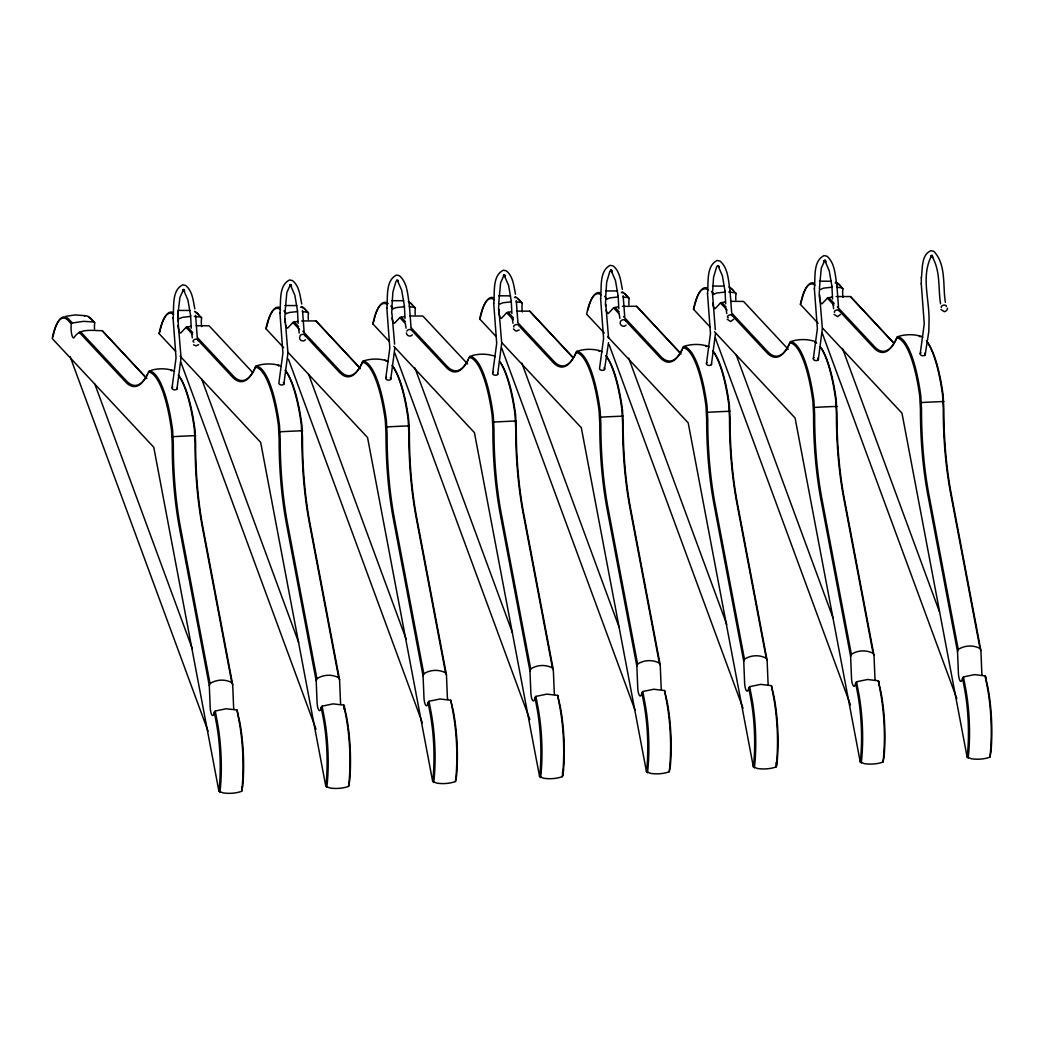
<?xml version="1.0" encoding="UTF-8"?>
<svg xmlns="http://www.w3.org/2000/svg" width="1044" height="1044" viewBox="0 0 1044 1044"><rect width="100%" height="100%" fill="white"/><g stroke="black" fill="none" stroke-linecap="round" stroke-linejoin="round"><path stroke-width="1.5" d="M172.051 387.585L176.044 357.935L173.056 317.833M283.276 382.509A2.584 1.449 11 0 1 283.903 383.265A2.584 1.605 13 0 1 281.997 384.962A2.584 1.67 6.4 0 1 278.905 383.487A2.584 1.514 4.7 0 1 278.931 382.704L282.924 353.055L279.936 312.952M385.823 377.837L389.817 348.03L386.828 308.084M492.716 372.969L496.696 343.306L493.721 303.204M603.941 367.893A2.584 1.449 11 0 1 604.567 368.649A2.584 1.605 13 0 1 602.649 370.333A2.584 1.67 6.4 0 1 599.556 368.871A2.584 1.514 4.7 0 1 599.595 368.088L603.589 338.439L600.6 298.336M706.488 363.221L710.468 333.558L707.493 293.455M813.367 358.34L817.361 328.69L814.372 288.588M920.26 353.472L924.253 323.81L921.265 283.707M174.57 371.338A90.097 22.798 87.4 0 0 172.717 370.333L167.862 369.276A41.812 39.737 50.5 0 0 152.163 369.994L148.496 372.016L150.166 372.421A89.027 22.537 87.4 0 1 171.555 430.519L172.247 443.831A125.371 31.725 87.4 0 0 179.633 529.034L209.309 685.712L210.222 707.976A8.639 2.192 87.4 0 0 212.115 715.231A8.639 2.192 87.4 0 0 214.294 712.217L215.234 711.016L226.222 708.745L236.988 710.024L239.65 721.378A66.986 16.952 87.4 0 1 242.756 786.067L241.699 791.287L238.815 792.174A37.728 31.803 21.6 0 1 223.116 792.892L218.927 791.248L153.768 447.263L52.2 338.504L52.918 335.15A66.986 16.952 87.4 0 1 68.291 320.612L71.318 323.966A8.639 2.192 87.4 0 0 71.553 333.532A8.639 2.192 87.4 0 0 73.915 337.838C79.657 327.803 92.59 330.804 102.195 330.674L146.904 378.528M178.067 317.989L178.159 311.778L178.25 323.888L181.043 357.701M179.02 376.036A89.027 22.537 87.4 0 1 194.941 429.449L195.619 442.76A125.371 31.725 87.4 0 0 203.019 527.964L232.695 684.642L233.595 706.905A8.639 2.192 87.4 0 0 233.83 709.085M197.042 339.143L232.29 376.884A125.371 31.725 87.4 0 0 253.875 370.359L255.375 367.149L257.046 367.54A89.027 22.537 87.4 0 1 278.448 425.639L279.126 438.963A125.371 31.725 87.4 0 0 286.513 524.153L316.188 680.832L317.102 703.095A8.639 2.192 87.4 0 0 319.007 710.351A8.639 2.192 87.4 0 0 321.187 707.336L322.113 706.149L333.114 703.878L343.881 705.144L346.53 716.51A66.986 16.952 87.4 0 1 349.636 781.199L348.592 786.406L345.708 787.293A37.728 31.803 21.6 0 1 329.995 788.011L325.819 786.38L260.661 442.382L180.064 356.095M285.899 371.155A89.027 22.537 87.4 0 1 301.833 424.582L302.512 437.893A125.371 31.725 87.4 0 0 309.898 523.096L339.574 679.774L340.488 702.038A8.639 2.192 87.4 0 0 340.722 704.217M303.921 334.276L339.169 372.016A125.371 31.725 87.4 0 0 360.754 365.491L362.268 362.268L363.938 362.673A89.027 22.537 87.4 0 1 385.34 420.771L386.019 434.082A125.371 31.725 87.4 0 0 393.405 519.286L423.081 675.964L423.994 698.227A8.639 2.192 87.4 0 0 425.887 705.483A8.639 2.192 87.4 0 0 428.066 702.468L429.006 701.268L439.994 698.997L450.76 700.276L453.422 711.63A66.986 16.952 87.4 0 1 456.528 776.318L455.471 781.538L452.587 782.426A37.728 31.803 21.6 0 1 436.888 783.144L432.699 781.512L367.553 437.514L288.053 352.402M392.792 366.287A89.027 22.537 87.4 0 1 408.713 419.701L409.405 433.012A125.371 31.725 87.4 0 0 416.791 518.216L446.467 674.894L447.367 697.157A8.639 2.192 87.4 0 0 447.615 699.336M495.234 356.722A90.097 22.798 87.4 0 0 493.381 355.704L488.527 354.66A41.812 39.737 50.5 0 0 472.815 355.378L469.161 357.4L470.831 357.792A89.027 22.537 87.4 0 1 492.22 415.89L492.898 429.214A125.371 31.725 87.4 0 0 500.298 514.405L529.974 671.083L530.874 693.346A8.639 2.192 87.4 0 0 532.779 700.602A8.639 2.192 87.4 0 0 534.959 697.588L535.898 696.4L546.886 694.129L557.653 695.408L560.315 706.762A66.986 16.952 87.4 0 1 563.408 771.451L562.364 776.658L559.48 777.545A37.728 31.803 21.6 0 1 543.767 778.263L539.591 776.632L474.433 432.634L393.836 346.347M499.684 361.407A89.027 22.537 87.4 0 1 515.606 414.833L516.284 428.144A125.371 31.725 87.4 0 0 523.67 513.348L553.346 670.026L554.26 692.289A8.639 2.192 87.4 0 0 554.494 694.469M519.899 326.876L552.942 362.268A125.371 31.725 87.4 0 0 574.526 355.743L576.04 352.52L577.71 352.924A89.027 22.537 87.4 0 1 599.112 411.023L599.791 424.334A125.371 31.725 87.4 0 0 607.177 509.537L636.853 666.216L637.767 688.479A8.639 2.192 87.4 0 0 639.672 695.735A8.639 2.192 87.4 0 0 641.851 692.72L642.778 691.519L653.766 689.249L664.532 690.528L667.194 701.881A66.986 16.952 87.4 0 1 670.3 766.57L669.243 771.79L666.359 772.677A37.728 31.803 21.6 0 1 650.66 773.395L646.484 771.764L581.325 427.766L501.825 342.654M606.564 356.539A89.027 22.537 87.4 0 1 622.485 409.953L623.177 423.277A125.371 31.725 87.4 0 0 630.563 508.467L660.239 665.145L661.152 687.409A8.639 2.192 87.4 0 0 661.387 689.588M624.586 319.647L659.834 357.387A125.371 31.725 87.4 0 0 681.419 350.862L682.933 347.652L684.603 348.043A89.027 22.537 87.4 0 1 705.992 406.142L706.684 419.466A125.371 31.725 87.4 0 0 714.07 504.657L743.746 661.335L744.646 683.598A8.639 2.192 87.4 0 0 746.551 690.854A8.639 2.192 87.4 0 0 748.731 687.839L749.67 686.652L760.658 684.381L771.425 685.66L774.087 697.014A66.986 16.952 87.4 0 1 777.18 761.702L776.136 766.909L773.252 767.797A37.728 31.803 21.6 0 1 757.539 768.514L753.363 766.883L688.205 422.885L607.608 336.599M713.457 351.658A89.027 22.537 87.4 0 1 729.378 405.085L730.056 418.396A125.371 31.725 87.4 0 0 737.442 503.599L767.118 660.278L768.032 682.541A8.639 2.192 87.4 0 0 768.267 684.72M731.466 314.779L766.714 352.52A125.371 31.725 87.4 0 0 788.298 345.995L789.812 342.771L791.482 343.176A89.027 22.537 87.4 0 1 812.884 401.274L813.563 414.585A125.371 31.725 87.4 0 0 820.949 499.789L850.625 656.467L851.539 678.731A8.639 2.192 87.4 0 0 853.444 685.986A8.639 2.192 87.4 0 0 855.623 682.972L856.55 681.771L867.538 679.5L878.317 680.779L880.966 692.146A66.986 16.952 87.4 0 1 884.072 756.822L883.028 762.042L880.144 762.929A37.728 31.803 21.6 0 1 864.432 763.647L860.256 762.016L795.097 418.018L714.501 331.718M820.336 346.791A89.027 22.537 87.4 0 1 836.27 400.204L836.949 413.528A125.371 31.725 87.4 0 0 844.335 498.719L874.011 655.397L874.924 677.66A8.639 2.192 87.4 0 0 875.159 679.84M921.356 277.887C922.687 269.065 920.978 254.906 930.896 250.704L933.832 251.33C946.569 264.589 942.588 286.63 945.394 302.329M838.358 309.898L873.606 347.639A125.371 31.725 87.4 0 0 895.191 341.114L896.705 337.904L898.375 338.295A89.027 22.537 87.4 0 1 919.764 396.394L920.456 409.718A125.371 31.725 87.4 0 0 927.842 494.908L957.518 651.587L958.431 673.85A8.639 2.192 87.4 0 0 960.323 681.119A8.639 2.192 87.4 0 0 962.503 678.091L963.442 676.904L974.43 674.633L985.197 675.912L987.859 687.265A66.986 16.952 87.4 0 1 990.965 751.954L989.908 757.174L987.024 758.061A37.728 31.803 21.6 0 1 971.325 758.766L967.135 757.135L901.977 413.137L822.489 328.025M927.229 341.91A89.027 22.537 87.4 0 1 943.15 395.337L943.828 408.648A125.371 31.725 87.4 0 0 951.228 493.851L980.903 650.529L981.804 672.793A8.639 2.192 87.4 0 0 982.039 674.972M173.056 318.015C174.335 307.458 171.307 290.506 182.687 284.816L185.623 285.443C192.566 290.95 193.127 300.855 194.85 308.88M279.936 313.148C281.214 302.577 278.187 285.638 289.566 279.949L292.516 280.575C299.458 286.082 300.019 295.974 301.742 304.013M284.947 313.109L286.839 292.516L290.48 284.477L289.645 285.456L291.067 284.738L289.84 285.142L291.302 285.43L290.049 285.142L291.524 286.434L290.65 285.573L294.813 295.152L297.514 310.864M386.828 308.267C388.107 297.71 385.079 280.771 396.459 275.068L399.408 275.694C407.695 282.833 407.617 295.269 409.365 305.253M391.839 308.241L392.883 291.994L396.002 281.345M493.721 303.399C495 292.829 491.959 275.89 503.338 270.2L506.288 270.827C513.23 276.334 513.792 286.226 515.514 294.264M498.719 303.36L500.611 282.767L504.252 274.729L503.43 275.707L504.852 274.99L503.613 275.394L505.074 275.681L503.821 275.394L505.296 276.686L504.422 275.825L508.585 285.403L511.286 301.116M600.6 298.532C601.879 287.961 598.851 271.022 610.231 265.32L613.18 265.946C620.123 271.453 620.671 281.358 622.394 289.384M605.611 298.493L606.655 282.245L609.774 271.597M707.493 293.651C708.772 283.081 705.744 266.142 717.111 260.452L720.06 261.078C728.347 268.204 728.281 280.653 730.03 290.623M712.491 293.612L713.548 277.365L716.654 266.729M814.372 288.783C815.651 278.213 812.624 261.274 824.003 255.584L826.952 256.198C835.239 263.336 835.161 275.786 836.91 285.756M819.383 288.744L821.276 268.138L824.917 260.113L824.081 261.078L825.504 260.374L824.277 260.778L825.739 261.065L824.473 260.778L825.961 262.07L825.073 261.209L829.249 270.787L831.951 286.5M921.265 283.903L921.356 277.482M181.043 357.857L176.971 388.981M287.935 352.976L283.864 384.101M394.828 348.109L390.743 379.233M501.707 343.228L497.636 374.352M715.479 333.48L711.408 364.604M178.146 312.195L179.946 297.383L183.587 289.358L182.765 290.323L184.188 289.606L182.948 290.01L184.41 290.31L183.157 290.023L184.644 291.315L183.757 290.441L187.92 300.033L190.634 315.732M620.319 321.709C618.948 325.115 623.894 328.129 626.087 325.128M947.534 308.189L946.751 310.499L944.442 311.764L940.983 309.507M608.508 342.562L604.528 369.485M218.927 791.248L219.37 787.124A66.986 16.952 87.4 0 0 216.265 722.448L214.307 712.112M219.945 792.279L220.441 787.594A68.043 17.213 87.4 0 0 217.296 721.9L215.234 711.016M241.699 791.287L242.195 786.602A68.043 17.213 87.4 0 0 239.05 720.908L236.988 710.024M321.187 707.336L323.157 717.58A66.986 16.952 87.4 0 1 326.25 782.256L325.819 786.38M326.824 787.398L327.32 782.713A68.043 17.213 87.4 0 0 324.175 717.032L322.113 706.149M344.572 706.175L344.572 706.266A8.639 2.192 87.4 0 1 343.776 708.967M348.592 786.406L349.087 781.721A68.043 17.213 87.4 0 0 345.942 716.04L343.881 705.144M428.066 702.468L430.037 712.7A66.986 16.952 87.4 0 1 433.143 777.389L432.699 781.512M433.717 782.53L434.213 777.845A68.043 17.213 87.4 0 0 431.068 712.152L429.006 701.268M455.471 781.538L455.967 776.853A68.043 17.213 87.4 0 0 452.822 711.16L450.76 700.276M539.591 776.632L540.022 772.508A66.986 16.952 87.4 0 0 536.929 707.832L534.972 697.483M540.609 777.649L541.105 772.965M558.344 696.426L558.344 696.518A8.639 2.192 87.4 0 1 558.005 698.11M562.364 776.658L562.86 771.973A68.043 17.213 87.4 0 0 559.714 706.292L557.653 695.408M646.484 771.764L646.915 767.627A66.986 16.952 87.4 0 0 643.809 702.951L641.851 692.616M647.489 772.782L647.985 768.097A68.043 17.213 87.4 0 0 644.84 702.403L642.778 691.519M665.237 691.546L665.224 691.65A8.639 2.192 87.4 0 1 664.884 693.229M669.243 771.79L669.739 767.105A68.043 17.213 87.4 0 0 666.594 701.411L664.532 690.528M753.363 766.883L753.807 762.759A66.986 16.952 87.4 0 0 750.701 698.084L748.744 687.735M754.381 767.901L754.877 763.216A68.043 17.213 87.4 0 0 751.732 697.536L749.67 686.652M776.136 766.909L776.632 762.224A68.043 17.213 87.4 0 0 773.487 696.544L771.425 685.66M860.256 762.016L860.687 757.892A66.986 16.952 87.4 0 0 857.594 693.203L855.636 682.867M861.261 763.034L861.757 758.349A68.043 17.213 87.4 0 0 858.612 692.655L856.55 681.771M878.996 681.902L879.009 681.797A8.639 2.192 87.4 0 1 878.656 683.481M883.028 762.042L883.524 757.357A68.043 17.213 87.4 0 0 880.379 691.663L878.317 680.779M967.135 757.135L967.579 753.011M968.153 758.166L968.649 753.468A68.043 17.213 87.4 0 0 965.504 687.787L963.442 676.904M985.888 677.034L985.901 676.93A8.639 2.192 87.4 0 1 985.549 678.613M989.908 757.174L990.404 752.476A68.043 17.213 87.4 0 0 987.259 686.795L985.197 675.912M818.3 359.736L822.372 328.612L819.566 294.643M925.18 354.856L928.808 331.444L929.069 319.803C929.056 297.109 920.991 275.707 931.796 255.232L930.974 256.211L932.396 255.493L931.157 255.897L932.618 256.185L931.365 255.897L932.853 257.189L931.966 256.328C940.709 271.075 938.034 287.622 940.54 303.804M94.534 329.265A8.639 2.192 87.4 0 1 94.704 322.896L90.88 318.55A68.043 17.213 87.4 0 0 84.512 316.215M194.328 316.423L200.983 317.115L201.583 318.028A8.639 2.192 87.4 0 0 201.649 326.576M301.442 306.505A68.043 17.213 87.4 0 1 304.652 308.802L308.476 313.148A8.639 2.192 87.4 0 0 308.306 319.516M409.274 306.74L414.755 307.367L415.368 308.28A8.639 2.192 87.4 0 0 415.186 314.649M515.214 296.757A68.043 17.213 87.4 0 1 518.424 299.054L522.248 303.399A8.639 2.192 87.4 0 0 522.313 311.947M628.958 304.9A8.639 2.192 87.4 0 1 629.14 298.532L625.317 294.186A68.043 17.213 87.4 0 0 622.107 291.876M712.647 294.721L716.81 292.999L724.875 292.098M735.85 300.019A8.639 2.192 87.4 0 1 736.02 293.651L735.42 292.751L728.764 292.059M842.978 297.331A8.639 2.192 87.4 0 1 842.913 288.783L839.089 284.438A68.043 17.213 87.4 0 0 835.879 282.128M52.97 336.86L53.518 334.328A68.043 17.213 87.4 0 1 69.126 319.542L72.336 322.988L83.559 321.343L94.09 321.996M175.653 351.358L159.093 333.636L159.81 330.282A66.986 16.952 87.4 0 1 173.578 314.322M160.137 330.713L159.093 333.636M283.642 347.665L265.972 328.756L266.69 325.402A66.986 16.952 87.4 0 1 280.471 309.442M389.425 341.61L372.865 323.888L373.582 320.534A66.986 16.952 87.4 0 1 387.363 304.574M374.183 319.699L372.865 323.888M496.305 336.742L479.744 319.007L480.475 315.653A66.986 16.952 87.4 0 1 494.243 299.693M480.788 316.097L479.744 319.007M604.293 333.049L586.637 314.14L587.354 310.786A66.986 16.952 87.4 0 1 601.135 294.826M710.077 326.994L693.516 309.259L694.247 305.905A66.986 16.952 87.4 0 1 708.015 289.945M694.834 305.083L693.516 309.259M818.078 323.301L800.409 304.391L801.126 301.037A66.986 16.952 87.4 0 1 814.907 285.077M209.309 685.712L210.04 683.572L180.651 528.473A124.327 31.464 87.4 0 1 173.33 443.987L172.612 430.115A90.097 22.798 87.4 0 0 150.962 371.325L149.201 370.894L146.982 375.24A125.371 31.725 87.4 0 1 125.397 381.765L79.135 332.227M316.188 680.832L316.919 678.704L287.544 523.605A124.327 31.464 87.4 0 1 280.223 439.119L279.492 425.234A90.097 22.798 87.4 0 0 257.842 366.444L256.093 366.026L255.375 367.149M423.081 675.964L423.812 673.824L394.436 518.724A124.327 31.464 87.4 0 1 387.102 434.239L386.384 420.367A90.097 22.798 87.4 0 0 364.734 361.576L362.973 361.159L362.268 362.268M529.974 671.083L530.691 668.956L501.316 513.857A124.327 31.464 87.4 0 1 493.995 429.371L493.277 415.499A90.097 22.798 87.4 0 0 471.614 356.696L469.865 356.278L467.647 360.611A125.371 31.725 87.4 0 1 446.062 367.136L410.814 329.395M636.853 666.216L637.584 664.075L608.208 508.976A124.327 31.464 87.4 0 1 600.874 424.49L600.156 410.618A90.097 22.798 87.4 0 0 578.506 351.828L576.758 351.41L576.04 352.52M743.746 661.335L744.463 659.208L715.088 504.108A124.327 31.464 87.4 0 1 707.767 419.623L707.049 405.751A90.097 22.798 87.4 0 0 685.399 346.947L683.637 346.53L682.933 347.652M850.625 656.467L851.356 654.327L821.98 499.228A124.327 31.464 87.4 0 1 814.646 414.742L813.928 400.87A90.097 22.798 87.4 0 0 792.279 342.08L790.53 341.662L789.812 342.771M957.518 651.587L958.248 649.459L928.86 494.36A124.327 31.464 87.4 0 1 921.539 409.874L920.821 396.002A90.097 22.798 87.4 0 0 899.171 337.199L897.409 336.781L896.705 337.904M682.593 348.748L683.637 346.53L686.6 345.629A41.812 39.737 50.5 0 1 702.299 344.911L707.153 345.956A90.097 22.798 87.4 0 1 709.006 346.973M733.632 319.333L730.656 321.513L727.211 319.255M840.511 314.466L837.549 316.645L834.104 314.375M611.145 269.861L610.309 270.827L611.732 270.122L610.505 270.526L611.954 270.814L610.701 270.526L612.189 271.818L611.301 270.944L615.464 280.536L618.178 296.248M190.7 326.276L186.015 327.346L180.795 332.958A8.639 2.192 87.4 0 1 178.028 325.454M297.592 321.395L292.907 322.479L287.687 328.09A8.639 2.192 87.4 0 1 285.521 324.723M404.472 316.528L399.8 317.598L394.567 323.209A8.639 2.192 87.4 0 1 392.048 317.898M511.364 311.647L506.679 312.73L501.459 318.342A8.639 2.192 87.4 0 1 499.097 314.035A8.639 2.192 87.4 0 1 498.862 304.47L503.038 302.747L511.103 301.846M618.244 306.779L613.572 307.863L608.339 313.461A8.639 2.192 87.4 0 1 606.186 310.107M725.136 301.899L720.451 302.982L715.231 308.593A8.639 2.192 87.4 0 1 712.7 303.269M832.016 297.031L827.344 298.114L822.124 303.713A8.639 2.192 87.4 0 1 819.762 299.419A8.639 2.192 87.4 0 1 819.527 289.84L823.703 288.118L831.768 287.231M198.543 344.624L196.233 345.89L193.531 344.846M305.422 339.744C303.726 342.197 299.419 340.67 299.524 337.734M412.315 334.876C410.618 337.316 406.299 335.803 406.416 332.866M519.194 329.995L516.088 331.157L513.439 328.99M71.344 323.875L72.336 322.988M297.331 311.595L289.266 312.495L285.116 314.127A8.639 2.192 87.4 0 0 285.156 322.766M404.211 306.714L396.159 307.615L391.996 309.259A8.639 2.192 87.4 0 0 391.722 313.461M617.996 296.979L609.931 297.866L605.755 299.589A8.639 2.192 87.4 0 0 605.585 305.957M265.972 328.756L267.29 324.58A68.043 17.213 87.4 0 1 279.688 307.497M800.409 304.391L801.727 300.202A68.043 17.213 87.4 0 1 814.124 283.12M210.04 683.572C216.447 679.383 225.021 678.965 231.794 682.58L232.695 684.642M316.919 678.704C323.34 674.502 331.914 674.098 338.674 677.713L339.574 679.774M423.812 673.824C430.232 669.635 438.793 669.217 445.566 672.832L446.467 674.894M530.691 668.956C537.112 664.754 545.686 664.349 552.459 667.964L553.346 670.026M637.584 664.075C644.004 659.886 652.565 659.469 659.338 663.084L660.239 665.145M744.463 659.208C750.884 655.006 759.458 654.601 766.231 658.216L767.118 660.278M851.356 654.327C857.776 650.138 866.337 649.733 873.11 653.335L874.011 655.397M958.248 649.459C964.656 645.257 973.23 644.853 980.003 648.468L980.903 650.529M65.733 316.319L75.142 314.923L84.629 315.64M178.093 310.42L189.904 310.459M284.973 305.54L296.796 305.579M391.865 300.672L403.689 300.711M498.745 295.804L510.568 295.843M605.637 290.924L617.461 290.963M712.517 286.056L724.34 286.095M819.409 281.175L831.233 281.214M172.325 436.744L176.645 436.47A41.812 1.475 -3.1 0 1 192.344 435.753L195.711 435.674M279.218 431.864L283.524 431.603A41.812 1.475 -3.1 0 1 299.236 430.885L302.603 430.794M386.097 426.996L390.417 426.722A41.812 1.475 -3.1 0 1 406.116 426.004L409.483 425.926M492.99 422.115L497.296 421.854A41.812 1.475 -3.1 0 1 513.009 421.137L516.375 421.058M599.882 417.248L604.189 416.974A41.812 1.475 -3.1 0 1 619.888 416.269L623.255 416.178M706.762 412.367L711.081 412.106A41.812 1.475 -3.1 0 1 726.781 411.388L730.147 411.31M813.654 407.499L817.961 407.225A41.812 1.475 -3.1 0 1 833.673 406.521L837.027 406.429M920.534 402.619L924.854 402.358A41.812 1.475 -3.1 0 1 940.553 401.64L943.92 401.562M190.439 316.462L182.374 317.363L178.211 319.086A8.639 2.192 87.4 0 0 178.002 321.03M196.22 325.715L209.087 325.793L252.7 372.499M301.768 320.939L315.967 320.926L359.58 367.618M409.992 315.967L422.859 316.045L467.568 363.912M516.884 311.099L529.739 311.177L573.365 357.87M622.42 306.31L636.631 306.297L680.244 353.002M730.656 301.351L743.524 301.429L788.22 349.296M836.192 296.561L850.403 296.548L894.016 343.254M836.818 287.244L842.299 287.87M623.046 296.992L628.527 297.618M516.154 301.873L521.635 302.499M302.382 311.621L307.863 312.247M717.385 265.646L718.846 265.933L717.593 265.646L719.068 266.938L718.194 266.076L722.357 275.668L725.058 291.367M396.72 280.275L398.182 280.562L396.929 280.275L398.416 281.567L397.529 280.692L401.692 290.284L404.406 305.996M922.779 337.225A90.097 22.798 87.4 0 0 920.925 336.207L916.071 335.163A41.812 39.737 50.5 0 0 900.372 335.881L897.409 336.781L895.856 340.109A124.327 31.464 87.4 0 1 874.441 346.582L837.366 306.884M602.114 351.841A90.097 22.798 87.4 0 0 600.261 350.836L595.406 349.792A41.812 39.737 50.5 0 0 579.707 350.497L576.758 351.41L575.192 354.738A124.327 31.464 87.4 0 1 553.777 361.198L517.798 322.674M388.342 361.589A90.097 22.798 87.4 0 0 386.489 360.585L381.634 359.541A41.812 39.737 50.5 0 0 365.935 360.245L362.973 361.159L361.42 364.486A124.327 31.464 87.4 0 1 340.005 370.946L302.93 331.248M281.449 366.47A90.097 22.798 87.4 0 0 279.609 365.452L274.755 364.408A41.812 39.737 50.5 0 0 259.042 365.126L256.093 366.026L254.527 369.354A124.327 31.464 87.4 0 1 233.125 375.827L197.133 337.29M387.324 361.602L384.74 360.167M842.926 288.692L839.872 285.43A66.986 16.952 87.4 0 0 835.148 282.859M893.677 343.032L850.403 296.548M828.649 297.54L834.104 303.386M827.344 298.114L833.947 305.187M736.046 293.573L732.196 289.305A68.043 17.213 87.4 0 0 728.986 287.009M711.512 291.446L713.652 293.742M721.756 302.421L726.115 307.093M731.57 312.926L767.562 351.45A124.327 31.464 87.4 0 0 788.964 344.99L790.53 341.662L793.479 340.762A41.812 39.737 50.5 0 1 809.191 340.044L814.033 341.088A90.097 22.798 87.4 0 1 815.886 342.106M720.451 302.982L727.068 310.055M629.154 298.44L626.1 295.178A66.986 16.952 87.4 0 0 624.508 293.755M681.014 353.968L636.631 306.297M604.633 296.326L606.773 298.61M614.877 307.288L619.236 311.96M623.594 316.632L660.669 356.33A124.327 31.464 87.4 0 0 682.071 349.857M613.572 307.863L619.079 313.748M522.274 303.321L519.22 300.046A66.986 16.952 87.4 0 0 517.628 298.623M573.025 357.661L529.739 311.177M507.984 312.169L513.439 318.002M506.679 312.73L513.296 319.803M415.382 308.189L411.545 303.935A68.043 17.213 87.4 0 0 408.334 301.625M390.847 306.062L393.001 308.358M401.105 317.037L405.463 321.709M410.918 327.542L446.897 366.079A124.327 31.464 87.4 0 0 468.299 359.606M399.8 317.598L405.307 323.496L406.103 328.168M308.489 313.07L305.435 309.794A66.986 16.952 87.4 0 0 300.711 307.236M360.35 368.584L315.967 320.926M283.968 310.942L286.108 313.239M294.212 321.917L298.571 326.576M292.907 322.479L299.511 329.552M201.609 317.937L197.76 313.683A68.043 17.213 87.4 0 0 194.562 311.373M187.32 326.785L192.775 332.618M186.015 327.346L192.631 334.432M94.717 322.818L91.663 319.542A66.986 16.952 87.4 0 0 88.505 317.272M145.468 377.158L102.195 330.674M80.44 331.666L126.233 380.695A124.327 31.464 87.4 0 0 147.648 374.235M919.177 335.79L920.09 336.834M705.392 345.538L706.305 346.582M598.512 350.419L599.426 351.45M277.848 365.035L278.761 366.079M170.968 369.902L171.882 370.946M842.508 348.487L939.417 611.654M822.28 333.245L956.8 698.54M736.19 354.895L833.099 618.061M715.388 338.125L850.482 704.935M628.736 358.236L726.781 624.469M609.07 344.52L743.028 708.289M521.843 363.116L619.327 627.809M501.616 347.874L635.013 710.103M414.964 367.984L512.434 632.69M394.736 352.741L529.817 719.564M308.632 374.391L406.116 639.085M288.405 359.149L422.363 722.905M201.753 379.259L298.662 642.438M180.964 362.49L316.045 729.312M94.86 384.14L192.344 648.833M70.131 356.67L208.03 731.126M980.003 648.468L950.627 493.368A124.327 31.464 87.4 0 1 943.293 408.883L942.575 395.01A90.097 22.798 87.4 0 0 926.459 340.944M962.516 677.987L964.473 688.335A66.986 16.952 87.4 0 1 967.579 753.011M873.11 653.335L843.735 498.236A124.327 31.464 87.4 0 1 836.414 413.75L835.696 399.878A90.097 22.798 87.4 0 0 821.38 348.5M766.231 658.216L736.855 503.117A124.327 31.464 87.4 0 1 729.521 418.631L728.803 404.759A90.097 22.798 87.4 0 0 712.687 350.693M776.136 762.616L776.749 765.813M659.338 663.084L629.963 507.984A124.327 31.464 87.4 0 1 622.642 423.499L621.911 409.626A90.097 22.798 87.4 0 0 605.807 355.573M552.459 667.964L523.07 512.865A124.327 31.464 87.4 0 1 515.749 428.379L515.031 414.507A90.097 22.798 87.4 0 0 500.728 363.129M562.364 772.364L562.977 775.561M535.898 696.4L537.96 707.284A68.043 17.213 87.4 0 1 541.105 772.965M445.566 672.832L416.191 517.733A124.327 31.464 87.4 0 1 408.856 433.247L408.139 419.375A90.097 22.798 87.4 0 0 392.022 365.322M338.674 677.713L309.298 522.613A124.327 31.464 87.4 0 1 301.977 438.115L301.259 424.242A90.097 22.798 87.4 0 0 285.142 370.189M231.794 682.58L202.419 527.481A124.327 31.464 87.4 0 1 195.084 442.995L194.367 429.123A90.097 22.798 87.4 0 0 178.25 375.057M241.699 786.993L242.312 790.191M838.515 307.197L836.936 286.004M832.955 303.948L833.647 308.685M731.622 312.078L730.043 290.885M726.076 308.815L726.768 313.552M624.743 316.945L623.164 295.752M619.183 313.696L619.875 318.42M517.85 321.826L516.271 300.633M512.304 318.564L512.982 323.301M410.958 326.694L409.392 305.5M304.078 331.574L302.499 310.381M298.532 328.312L299.21 333.049M197.185 336.442L195.619 315.249M191.639 333.18L192.331 337.917M715.284 329.552L712.504 293.429M605.794 304.391L608.6 338.204M498.901 309.272L501.707 343.084M392.022 314.14L394.632 344.168M285.129 319.02L287.935 352.833M831.924 286.239L832.577 298.975M725.045 291.106L725.684 303.856M618.152 295.987L618.805 308.724M511.26 300.855L511.912 313.605M404.38 305.735L405.033 318.472M297.488 310.603L298.14 323.353M190.608 315.484L191.261 328.221M920.965 352.833A2.584 1.514 4.7 0 0 920.221 354.255A2.584 1.67 6.4 0 0 923.314 355.717A2.584 1.605 13 0 0 925.232 354.02A2.584 1.449 11 0 0 924.592 353.263M941.388 307.51A2.597 1.475 -13 0 1 943.593 305.174A2.597 1.475 -13 0 1 946.295 306.518M172.756 386.959A2.584 1.514 4.7 0 0 172.012 388.368A2.584 1.67 6.4 0 0 175.105 389.83A2.584 1.605 13 0 0 177.023 388.133M193.936 342.145A2.597 1.475 -13 0 1 194.732 339.47A2.597 1.475 -13 0 1 198.086 340.631M300.072 336.742A2.597 1.475 -13 0 1 302.264 334.406A2.597 1.475 -13 0 1 304.978 335.763M160.411 329.447A68.043 17.213 87.4 0 1 172.795 312.365M195.385 312.404A66.986 16.952 87.4 0 1 198.556 314.675M620.632 321.369A2.597 1.475 -13 0 1 623.594 319.712A2.597 1.475 -13 0 1 625.643 321.134M481.062 314.818A68.043 17.213 87.4 0 1 493.46 297.749M514.483 297.488A66.986 16.952 87.4 0 1 516.049 297.775M707.193 362.581A2.584 1.514 4.7 0 0 706.449 364.004A2.584 1.67 6.4 0 0 709.542 365.465A2.584 1.605 13 0 0 711.46 363.769M728.373 317.781A2.597 1.475 -13 0 1 729.169 315.092A2.597 1.475 -13 0 1 732.523 316.267M587.955 309.951A68.043 17.213 87.4 0 1 600.352 292.868M621.376 292.607A66.986 16.952 87.4 0 1 622.942 292.907M814.072 357.714A2.584 1.514 4.7 0 0 813.328 359.123A2.584 1.67 6.4 0 0 816.421 360.585A2.584 1.605 13 0 0 818.339 358.901A2.584 1.449 11 0 0 817.713 358.144M834.508 312.378A2.597 1.475 -13 0 1 836.701 310.042A2.597 1.475 -13 0 1 839.415 311.386M695.173 303.713A68.043 17.213 87.4 0 1 707.232 288M814.868 342.106A89.027 22.537 87.4 0 1 816.695 343.111M731.4 288.888A66.986 16.952 87.4 0 1 732.992 290.297M386.528 377.21A2.584 1.514 4.7 0 0 385.784 378.62A2.584 1.67 6.4 0 0 388.877 380.081A2.584 1.605 13 0 0 390.795 378.398A2.584 1.449 11 0 0 390.169 377.641M406.86 331.118A2.597 1.475 -13 0 1 409.157 329.539A2.597 1.475 -13 0 1 411.754 330.126M493.407 372.33A2.584 1.514 4.7 0 0 492.677 373.752A2.584 1.67 6.4 0 0 495.769 375.214A2.584 1.605 13 0 0 497.688 373.517M513.844 327.007A2.597 1.475 -13 0 1 516.036 324.658A2.597 1.475 -13 0 1 518.751 326.015M374.522 318.329A68.043 17.213 87.4 0 1 375.227 315.758M375.605 314.544A68.043 17.213 87.4 0 1 388.172 303.491M410.736 303.504A66.986 16.952 87.4 0 1 412.328 304.926"/></g></svg>
